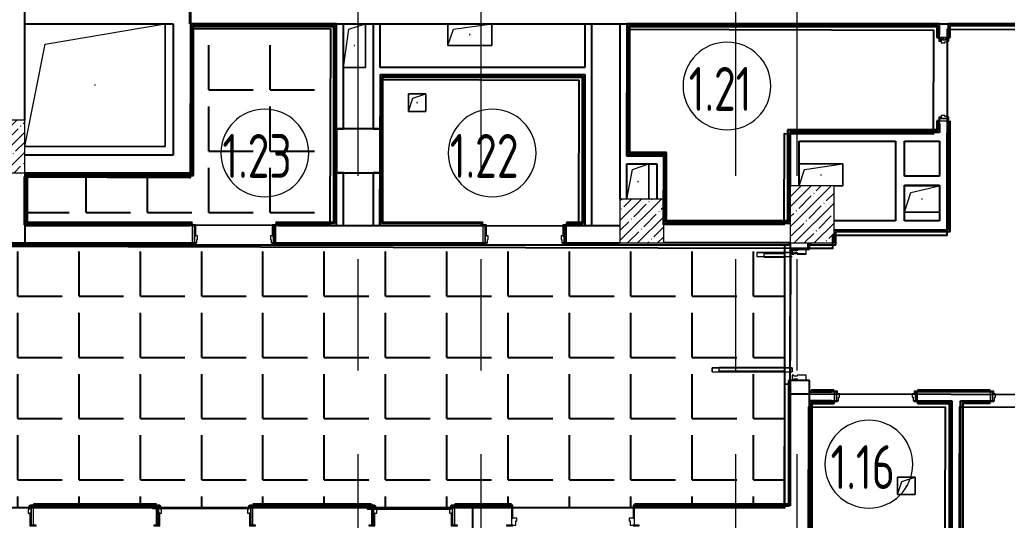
# Model space of a CAD drawing. Header units: millimetres. Extents: x -625 to 415037, y -3642 to 102118.
# Drawn here: x 66768 to 78017, y 7601 to 13309 of the extents above; entities that cross this region are included whole.
import ezdxf

# ---------------------------------------------------------------- set-up
doc = ezdxf.new("R2010")
doc.units = ezdxf.units.MM
doc.linetypes.add('Осевая', pattern=[6350, 1270, -952.5, 3175, -952.5])
doc.layers.add('1) плитка  КР1', color=40, linetype='Continuous')
for name, color, linetype, lineweight in [('A-AREA-IDEN', 7, 'Continuous', 9), ('A-DETL-GENF', 7, 'Continuous', 9), ('A-DOOR-FRAM-2', 7, 'Continuous', 5), ('A-GENM', 7, 'Continuous', 9), ('A-GLAZ-CWMG-1', 7, 'Continuous', 20), ('S-COLS-1', 7, 'Continuous', 5), ('Оси-2', 7, 'Осевая', 9)]:
    doc.layers.add(name, color=color, linetype=linetype, lineweight=lineweight)
doc.layers.add('A-DOOR-FRAM-1', color=7, linetype='Continuous', lineweight=5, true_color=0xc0c0c0)
doc.styles.add('СПДС', font='ГОСТ тип А.ttf', dxfattribs={"width": 0.9})
pattern_1 = [(45, (-296.384, 114.685), (-14.1421, 14.1421), []), (135, (-296.384, 114.685), (-14.1421, -14.1421), [])]
pattern_2 = [(45, (-296.384, 164.685), (-14.1421, 14.1421), []), (135, (-296.384, 164.685), (-14.1421, -14.1421), [])]
pattern_3 = [(45, (-296.384, 174.685), (-14.1421, 14.1421), []), (135, (-296.384, 174.685), (-14.1421, -14.1421), [])]

# ---------------------------------------------------------------- blocks, each defined once
blk = doc.blocks.new('BSC_Колонна _Прямоугольная - 600х600-23205240-Объем проектирования 1 этажа')
at = {"layer": 'S-COLS-1'}
h = blk.add_hatch(dxfattribs=at)
h.set_pattern_fill('FP_20', color=256, style=0, pattern_type=2)
h.set_pattern_definition([(45, (-66460, -12000), (-114.04925, 114.04925), []), (45, (-66345.95, -12000), (-114.04925, 114.04925), [201.613, -40.323, 6.706, -33.617])])
h.paths.add_polyline_path([(300, -300), (300, 300), (-300, 300), (-300, -300), (267, -300)])
for p, q in [((300, 300), (-300, 300)), ((-300, 300), (-300, -300)), ((300, -300), (300, 300)), ((-300, -300), (300, -300))]:
    blk.add_line(p, q, dxfattribs=at)
blk = doc.blocks.new('BSC_Колонна _Прямоугольная - 650х500-23287315-Объем проектирования 1 этажа')
at = {"layer": 'S-COLS-1'}
h = blk.add_hatch(dxfattribs=at)
h.set_pattern_fill('FP_82', color=256, style=0, pattern_type=2)
h.set_pattern_definition([(135, (11225, -75730), (-114.04925, -114.04925), []), (135, (11225, -75615.95), (-114.04925, -114.04925), [201.612, -40.322, 6.706, -33.617])])
h.paths.add_polyline_path([(325, 0), (325, 250), (-325, 250), (-325, -250), (325, -250), (325, -9)])
for p, q in [((325, 250), (-325, 250)), ((-325, 250), (-325, -250)), ((325, -250), (325, 250)), ((-325, -250), (325, -250))]:
    blk.add_line(p, q, dxfattribs=at)
blk = doc.blocks.new('BSC_Колонна _Прямоугольная - 500х500-V56-Объем проектирования 1 этажа')
at = {"layer": 'S-COLS-1'}
h = blk.add_hatch(dxfattribs=at)
h.set_pattern_fill('FP_83', color=256, style=0, pattern_type=2)
h.set_pattern_definition([(45, (-73790, -11150), (-114.04925, 114.04925), []), (45, (-73675.95, -11150), (-114.04925, 114.04925), [201.613, -40.323, 6.706, -33.617])])
h.paths.add_polyline_path([(250, -250), (250, 250), (-250, 250), (-250, -250), (157, -250)])
for p, q in [((250, 250), (-250, 250)), ((-250, 250), (-250, -250)), ((250, -250), (250, 250)), ((-250, -250), (250, -250))]:
    blk.add_line(p, q, dxfattribs=at)
blk = doc.blocks.new('110_Дверь_СКБ_1Ст_Внутренняя1 - Д-7_п__950x2100h_Туалет EW30-32892359-Объем проектирования 1 этажа')
at = {"layer": 'A-DOOR-FRAM-2'}
h = blk.add_hatch(dxfattribs=at)
h.set_pattern_fill('FP_49', color=256, style=0, pattern_type=2)
h.set_pattern_definition(pattern_1)
h.paths.add_polyline_path([(-438, -50), (-438, 50), (-463, 50), (-463, -50), (-457, -50)])
at = {"layer": 'A-DOOR-FRAM-1'}
for p, q in [((-423, 58), (-493, 58)), ((-493, 58), (-493, 50)), ((-493, 50), (-423, 50)), ((-438, 50), (-463, 50)), ((-463, 50), (-463, -50)), ((-413, 50), (-438, 50)), ((-438, 50), (-438, -30)), ((-438, -50), (-438, 50)), ((-423, 50), (-438, 50)), ((-438, 50), (-438, 49)), ((-438, 49), (-423, 49)), ((-423, 50), (-423, 58)), ((-423, 49), (-423, 50)), ((-413, 10), (-413, 50)), ((-403, 10), (-413, 10)), ((-403, -30), (-403, 10)), ((437, 10), (427, 10)), ((427, 10), (427, -30)), ((437, 50), (437, 10)), ((462, 50), (437, 50)), ((517, 58), (447, 58)), ((447, 58), (447, 50)), ((462, 50), (447, 50)), ((447, 50), (447, 49)), ((447, 50), (517, 50)), ((447, 49), (462, 49)), ((462, -30), (462, 50)), ((487, 50), (462, 50)), ((462, 50), (462, -50)), ((462, 49), (462, 50)), ((487, -50), (487, 50)), ((517, 50), (517, 58)), ((-423, -50), (-493, -50)), ((-493, -50), (-493, -58)), ((-493, -58), (-423, -58)), ((-463, -50), (-438, -50)), ((-438, -30), (-403, -30)), ((-423, -30), (-438, -30)), ((-438, -30), (-438, -50)), ((-438, -50), (-423, -50)), ((-423, -50), (-423, -30)), ((-423, -58), (-423, -50)), ((427, -30), (462, -30)), ((462, -30), (447, -30)), ((447, -30), (447, -50)), ((447, -50), (462, -50)), ((517, -50), (447, -50)), ((447, -50), (447, -58)), ((447, -58), (517, -58)), ((462, -50), (462, -30)), ((462, -50), (487, -50)), ((517, -58), (517, -50))]:
    blk.add_line(p, q, dxfattribs=at)
blk = doc.blocks.new('110_Дверь_СКБ_1Ст_Внутренняя1 - Д-7_п__950x2100h_Туалет-V64-Объем проектирования 1 этажа')
at = {"layer": 'A-DOOR-FRAM-2'}
h = blk.add_hatch(dxfattribs=at)
h.set_pattern_fill('FP_49', color=256, style=0, pattern_type=2)
h.set_pattern_definition(pattern_1)
h.paths.add_polyline_path([(-438, 50), (-463, 50), (-463, -50), (-438, -49), (-438, 49)])
at = {"layer": 'A-DOOR-FRAM-1'}
for p, q in [((-423, 58), (-493, 58)), ((-493, 58), (-493, 50)), ((-493, 50), (-423, 50)), ((-438, 50), (-463, 50)), ((-463, 50), (-463, -50)), ((-413, 50), (-438, 50)), ((-438, 50), (-438, -30)), ((-438, -50), (-438, 50)), ((-423, 50), (-438, 50)), ((-438, 50), (-438, 49)), ((-438, 49), (-423, 49)), ((-423, 50), (-423, 58)), ((-423, 49), (-423, 50)), ((-413, 10), (-413, 50)), ((-403, 10), (-413, 10)), ((-403, -30), (-403, 10)), ((437, 10), (427, 10)), ((427, 10), (427, -30)), ((437, 50), (437, 10)), ((462, 50), (437, 50)), ((517, 58), (447, 58)), ((447, 58), (447, 50)), ((462, 50), (447, 50)), ((447, 50), (447, 49)), ((447, 50), (517, 50)), ((447, 49), (462, 49)), ((462, -30), (462, 50)), ((487, 50), (462, 50)), ((462, 50), (462, -50)), ((462, 49), (462, 50)), ((487, -50), (487, 50)), ((517, 50), (517, 58)), ((-423, -50), (-493, -50)), ((-493, -50), (-493, -58)), ((-493, -58), (-423, -58)), ((-463, -50), (-438, -50)), ((-438, -30), (-403, -30)), ((-423, -30), (-438, -30)), ((-438, -30), (-438, -50)), ((-438, -50), (-423, -50)), ((-423, -50), (-423, -30)), ((-423, -58), (-423, -50)), ((427, -30), (462, -30)), ((462, -30), (447, -30)), ((447, -30), (447, -50)), ((447, -50), (462, -50)), ((517, -50), (447, -50)), ((447, -50), (447, -58)), ((447, -58), (517, -58)), ((462, -50), (462, -30)), ((462, -50), (487, -50)), ((517, -58), (517, -50))]:
    blk.add_line(p, q, dxfattribs=at)
blk = doc.blocks.new('110_Дверь_СКБ_1Ст_Внутренняя1 - Д-4 _п_ 1100x2100h_су мгн 2-33304581-Объем проектирования 1 этажа')
at = {"layer": 'A-DOOR-FRAM-2'}
h = blk.add_hatch(dxfattribs=at)
h.set_pattern_fill('FP_45', color=256, style=0, pattern_type=2)
h.set_pattern_definition([(45, (-371.384, 114.685), (-14.1421, 14.1421), []), (135, (-371.384, 114.685), (-14.1421, -14.1421), [])])
h.paths.add_polyline_path([(-513, 50), (-538, 50), (-538, -50), (-513, -50), (-513, -42)])
at = {"layer": 'A-DOOR-FRAM-1'}
for p, q in [((-498, 58), (-568, 58)), ((-568, 58), (-568, 50)), ((-568, 50), (-498, 50)), ((-513, 50), (-538, 50)), ((-538, 50), (-538, -50)), ((-488, 50), (-513, 50)), ((-513, 50), (-513, -30)), ((-513, -50), (-513, 50)), ((-498, 50), (-513, 50)), ((-513, 50), (-513, 49)), ((-513, 49), (-498, 49)), ((-498, 50), (-498, 58)), ((-498, 49), (-498, 50)), ((-488, 10), (-488, 50)), ((-478, 10), (-488, 10)), ((-478, -30), (-478, 10)), ((512, 10), (502, 10)), ((502, 10), (502, -30)), ((512, 50), (512, 10)), ((537, 50), (512, 50)), ((592, 58), (522, 58)), ((522, 58), (522, 50)), ((537, 50), (522, 50)), ((522, 50), (522, 49)), ((522, 50), (592, 50)), ((522, 49), (537, 49)), ((537, -30), (537, 50)), ((562, 50), (537, 50)), ((537, 50), (537, -50)), ((537, 49), (537, 50)), ((562, -50), (562, 50)), ((592, 50), (592, 58)), ((-498, -50), (-568, -50)), ((-568, -50), (-568, -58)), ((-568, -58), (-498, -58)), ((-538, -50), (-513, -50)), ((-513, -30), (-478, -30)), ((-498, -30), (-513, -30)), ((-513, -30), (-513, -50)), ((-513, -50), (-498, -50)), ((-498, -50), (-498, -30)), ((-498, -58), (-498, -50)), ((502, -30), (537, -30)), ((537, -30), (522, -30)), ((522, -30), (522, -50)), ((522, -50), (537, -50)), ((592, -50), (522, -50)), ((522, -50), (522, -58)), ((522, -58), (592, -58)), ((537, -50), (537, -30)), ((537, -50), (562, -50)), ((592, -58), (592, -50))]:
    blk.add_line(p, q, dxfattribs=at)
blk = doc.blocks.new('Прямоугольный импост - Импост структурный с накладкой - 160мм Темный-32274804-Объем проектирования 1 этажа')
at = {"layer": 'A-GLAZ-CWMG-1'}
for p, q in [((-50, 40), (-50, 140)), ((-50, 140), (0, 140)), ((0, 140), (0, 40)), ((-40, 40), (-50, 40)), ((-50, -17), (-50, 0)), ((-50, 0), (-40, 0)), ((-40, 0), (-40, 40)), ((-10, 40), (-10, 0)), ((0, 40), (-10, 40)), ((-10, 0), (0, 0)), ((0, 0), (0, -17)), ((0, -17), (-50, -17))]:
    blk.add_line(p, q, dxfattribs=at)
blk = doc.blocks.new('Дверь_Витражная_остекление_ - ВВ-6 остекление-32274838-Объем проектирования 1 этажа')
at = {"layer": 'A-DETL-GENF'}
for p, q in [((-655, 930), (-610, 930)), ((-655, 930), (-655, 20)), ((-610, 930), (-655, 930)), ((-655, 930), (-655, 20)), ((-610, 930), (-610, 20)), ((-610, 20), (-610, 930)), ((-655, 850), (-610, 850)), ((-645, 850), (-645, 100)), ((-601, 850), (-601, 100)), ((651, 340), (651, 100)), ((705, 420), (660, 420)), ((660, 420), (660, 20)), ((705, 420), (660, 420)), ((660, 420), (660, 20)), ((705, 340), (660, 340)), ((695, 340), (695, 100)), ((705, 420), (705, 20)), ((705, 20), (705, 420)), ((-655, 100), (-610, 100)), ((-610, 20), (-655, 20)), ((-655, 20), (-610, 20)), ((705, 100), (660, 100))]:
    blk.add_line(p, q, dxfattribs=at)
blk = doc.blocks.new('110_Дверь_СКБ_1Ст_Внутренняя1 - Д-17д _Д-9_ 950x2100h_ПУИ_ С_У персонала-24300662-Объем проектирования 1 этажа')
at = {"layer": 'A-DOOR-FRAM-2'}
h = blk.add_hatch(dxfattribs=at)
h.set_pattern_fill('FP_34', color=256, style=0, pattern_type=2)
h.set_pattern_definition(pattern_2)
h.paths.add_polyline_path([(-463, 100), (-463, -100), (-438, -100), (-438, 100), (-449, 100)])
at = {"layer": 'A-DOOR-FRAM-1'}
for p, q in [((-423, 108), (-493, 108)), ((-493, 108), (-493, 100)), ((-493, 100), (-423, 100)), ((-438, 100), (-463, 100)), ((-463, 100), (-463, -100)), ((-413, 100), (-438, 100)), ((-438, 100), (-438, 20)), ((-438, -100), (-438, 100)), ((-423, 100), (-438, 100)), ((-438, 100), (-438, 99)), ((-438, 99), (-423, 99)), ((-438, 20), (-403, 20)), ((-423, 20), (-438, 20)), ((-438, 20), (-438, -100)), ((-423, 100), (-423, 108)), ((-423, 99), (-423, 100)), ((-423, -100), (-423, 20)), ((-413, 60), (-413, 100)), ((-403, 60), (-413, 60)), ((-403, 20), (-403, 60)), ((437, 60), (427, 60)), ((427, 60), (427, 20)), ((427, 20), (462, 20)), ((437, 100), (437, 60)), ((462, 100), (437, 100)), ((517, 108), (447, 108)), ((447, 108), (447, 100)), ((462, 100), (447, 100)), ((447, 100), (447, 99)), ((447, 100), (517, 100)), ((447, 99), (462, 99)), ((462, 20), (447, 20)), ((447, 20), (447, -100)), ((462, 20), (462, 100)), ((487, 100), (462, 100)), ((462, 100), (462, -100)), ((462, 99), (462, 100)), ((462, -100), (462, 20)), ((487, -100), (487, 100)), ((517, 100), (517, 108)), ((-423, -100), (-493, -100)), ((-493, -100), (-493, -108)), ((-493, -108), (-423, -108)), ((-463, -100), (-438, -100)), ((-438, -100), (-423, -100)), ((-423, -108), (-423, -100)), ((447, -100), (462, -100)), ((517, -100), (447, -100)), ((447, -100), (447, -108)), ((447, -108), (517, -108)), ((462, -100), (487, -100)), ((517, -108), (517, -100))]:
    blk.add_line(p, q, dxfattribs=at)
blk = doc.blocks.new('110_Дверь_СКБ_1Ст_Внутренняя1 - Д-17д _Д-9_ 950x2100h_ПУИ_ С_У персонала-V65-Объем проектирования 1 этажа')
at = {"layer": 'A-DOOR-FRAM-2'}
h = blk.add_hatch(dxfattribs=at)
h.set_pattern_fill('FP_34', color=256, style=0, pattern_type=2)
h.set_pattern_definition(pattern_2)
h.paths.add_polyline_path([(-438, 100), (-463, 100), (-463, -100), (-438, -99)])
at = {"layer": 'A-DOOR-FRAM-1'}
for p, q in [((-423, 108), (-493, 108)), ((-493, 108), (-493, 100)), ((-493, 100), (-423, 100)), ((-438, 100), (-463, 100)), ((-463, 100), (-463, -100)), ((-413, 100), (-438, 100)), ((-438, 100), (-438, 20)), ((-438, -100), (-438, 100)), ((-423, 100), (-438, 100)), ((-438, 100), (-438, 99)), ((-438, 99), (-423, 99)), ((-438, 20), (-403, 20)), ((-423, 20), (-438, 20)), ((-438, 20), (-438, -100)), ((-423, 100), (-423, 108)), ((-423, 99), (-423, 100)), ((-423, -100), (-423, 20)), ((-413, 60), (-413, 100)), ((-403, 60), (-413, 60)), ((-403, 20), (-403, 60)), ((437, 60), (427, 60)), ((427, 60), (427, 20)), ((427, 20), (462, 20)), ((437, 100), (437, 60)), ((462, 100), (437, 100)), ((517, 108), (447, 108)), ((447, 108), (447, 100)), ((462, 100), (447, 100)), ((447, 100), (447, 99)), ((447, 100), (517, 100)), ((447, 99), (462, 99)), ((462, 20), (447, 20)), ((447, 20), (447, -100)), ((462, 20), (462, 100)), ((487, 100), (462, 100)), ((462, 100), (462, -100)), ((462, 99), (462, 100)), ((462, -100), (462, 20)), ((487, -100), (487, 100)), ((517, 100), (517, 108)), ((-423, -100), (-493, -100)), ((-493, -100), (-493, -108)), ((-493, -108), (-423, -108)), ((-463, -100), (-438, -100)), ((-438, -100), (-423, -100)), ((-423, -108), (-423, -100)), ((447, -100), (462, -100)), ((517, -100), (447, -100)), ((447, -100), (447, -108)), ((447, -108), (517, -108)), ((462, -100), (487, -100)), ((517, -108), (517, -100))]:
    blk.add_line(p, q, dxfattribs=at)
blk = doc.blocks.new('110_Дверь_СКБ_2Ст - Д-1_л_Лестничная клетка EIS60 2-32142534-Объем проектирования 1 этажа')
at = {"layer": 'A-DOOR-FRAM-1'}
for p, q in [((-672, 118), (-742, 118)), ((-742, 118), (-742, 110)), ((-672, 110), (-672, 118)), ((768, 118), (698, 118)), ((698, 118), (698, 110)), ((768, 110), (768, 118)), ((-742, 110), (-672, 110)), ((-638, 110), (-688, 110)), ((-688, 110), (-688, 30)), ((-688, 30), (-628, 30)), ((-672, 30), (-688, 30)), ((-688, 30), (-688, -110)), ((-672, -110), (-672, 30)), ((-638, 60), (-638, 110)), ((-628, 60), (-638, 60)), ((-628, 30), (-628, 60)), ((662, 60), (652, 60)), ((652, 60), (652, 30)), ((652, 30), (712, 30)), ((662, 110), (662, 60)), ((712, 110), (662, 110)), ((698, 110), (768, 110)), ((712, 30), (698, 30)), ((698, 30), (698, -110)), ((712, 30), (712, 110)), ((712, -110), (712, 30)), ((-672, -110), (-742, -110)), ((-742, -110), (-742, -118)), ((-688, -110), (-672, -110)), ((-672, -118), (-672, -110)), ((698, -110), (712, -110)), ((768, -110), (698, -110)), ((698, -110), (698, -118)), ((768, -118), (768, -110)), ((-742, -118), (-672, -118)), ((698, -118), (768, -118))]:
    blk.add_line(p, q, dxfattribs=at)
blk = doc.blocks.new('110_Дверь_СКБ_1Ст_Внутренняя1 - Д-7_л__950x2100h_Туалет-21784696-Объем проектирования 1 этажа')
at = {"layer": 'A-DOOR-FRAM-2'}
h = blk.add_hatch(dxfattribs=at)
h.set_pattern_fill('FP_89', color=256, style=0, pattern_type=2)
h.set_pattern_definition(pattern_3)
h.paths.add_polyline_path([(-438, -110), (-438, 110), (-463, 108), (-463, -110)])
at = {"layer": 'A-DOOR-FRAM-1'}
for p, q in [((-423, 118), (-493, 118)), ((-493, 118), (-493, 110)), ((-423, 110), (-423, 118)), ((517, 118), (447, 118)), ((447, 118), (447, 110)), ((517, 110), (517, 118)), ((-493, 110), (-423, 110)), ((-438, 110), (-463, 110)), ((-463, 110), (-463, -110)), ((-413, 110), (-438, 110)), ((-438, 110), (-438, 30)), ((-438, -110), (-438, 110)), ((-423, 110), (-438, 110)), ((-438, 110), (-438, 109)), ((-438, 109), (-423, 109)), ((-438, 30), (-403, 30)), ((-423, 30), (-438, 30)), ((-438, 30), (-438, -110)), ((-423, 109), (-423, 110)), ((-423, -110), (-423, 30)), ((-413, 70), (-413, 110)), ((-403, 70), (-413, 70)), ((-403, 30), (-403, 70)), ((437, 70), (427, 70)), ((427, 70), (427, 30)), ((427, 30), (462, 30)), ((437, 110), (437, 70)), ((462, 110), (437, 110)), ((462, 110), (447, 110)), ((447, 110), (447, 109)), ((447, 110), (517, 110)), ((447, 109), (462, 109)), ((462, 30), (447, 30)), ((447, 30), (447, -110)), ((462, 30), (462, 110)), ((487, 110), (462, 110)), ((462, 110), (462, -110)), ((462, 109), (462, 110)), ((462, -110), (462, 30)), ((487, -110), (487, 110)), ((-423, -110), (-493, -110)), ((-493, -110), (-493, -118)), ((-463, -110), (-438, -110)), ((-438, -110), (-423, -110)), ((-423, -118), (-423, -110)), ((447, -110), (462, -110)), ((517, -110), (447, -110)), ((447, -110), (447, -118)), ((462, -110), (487, -110)), ((517, -118), (517, -110)), ((-493, -118), (-423, -118)), ((447, -118), (517, -118))]:
    blk.add_line(p, q, dxfattribs=at)
blk = doc.blocks.new('110_Дверь_СКБ_1Ст_Внутренняя1 - Д-7_л__950x2100h_Туалет-V66-Объем проектирования 1 этажа')
at = {"layer": 'A-DOOR-FRAM-2'}
h = blk.add_hatch(dxfattribs=at)
h.set_pattern_fill('FP_89', color=256, style=0, pattern_type=2)
h.set_pattern_definition(pattern_3)
h.paths.add_polyline_path([(-457, -110), (-438, -110), (-438, 110), (-463, 110), (-463, -110)])
at = {"layer": 'A-DOOR-FRAM-1'}
for p, q in [((-423, 118), (-493, 118)), ((-493, 118), (-493, 110)), ((-423, 110), (-423, 118)), ((517, 118), (447, 118)), ((447, 118), (447, 110)), ((517, 110), (517, 118)), ((-493, 110), (-423, 110)), ((-438, 110), (-463, 110)), ((-463, 110), (-463, -110)), ((-413, 110), (-438, 110)), ((-438, 110), (-438, 30)), ((-438, -110), (-438, 110)), ((-423, 110), (-438, 110)), ((-438, 110), (-438, 109)), ((-438, 109), (-423, 109)), ((-438, 30), (-403, 30)), ((-423, 30), (-438, 30)), ((-438, 30), (-438, -110)), ((-423, 109), (-423, 110)), ((-423, -110), (-423, 30)), ((-413, 70), (-413, 110)), ((-403, 70), (-413, 70)), ((-403, 30), (-403, 70)), ((437, 70), (427, 70)), ((427, 70), (427, 30)), ((427, 30), (462, 30)), ((437, 110), (437, 70)), ((462, 110), (437, 110)), ((462, 110), (447, 110)), ((447, 110), (447, 109)), ((447, 110), (517, 110)), ((447, 109), (462, 109)), ((462, 30), (447, 30)), ((447, 30), (447, -110)), ((462, 30), (462, 110)), ((487, 110), (462, 110)), ((462, 110), (462, -110)), ((462, 109), (462, 110)), ((462, -110), (462, 30)), ((487, -110), (487, 110)), ((-423, -110), (-493, -110)), ((-493, -110), (-493, -118)), ((-463, -110), (-438, -110)), ((-438, -110), (-423, -110)), ((-423, -118), (-423, -110)), ((447, -110), (462, -110)), ((517, -110), (447, -110)), ((447, -110), (447, -118)), ((462, -110), (487, -110)), ((517, -118), (517, -110)), ((-493, -118), (-423, -118)), ((447, -118), (517, -118))]:
    blk.add_line(p, q, dxfattribs=at)
blk = doc.blocks.new('110_Дверь_СКБ_1Ст_Внутренняя1 - Д-4 _л_ 1100x2100h_су мгн-32399982-Объем проектирования 1 этажа')
at = {"layer": 'A-DOOR-FRAM-2'}
h = blk.add_hatch(dxfattribs=at)
h.set_pattern_fill('FP_86', color=256, style=0, pattern_type=2)
h.set_pattern_definition([(45, (-371.384, 174.685), (-14.1421, 14.1421), []), (135, (-371.384, 174.685), (-14.1421, -14.1421), [])])
h.paths.add_polyline_path([(-527, -110), (-513, -110), (-513, 110), (-538, 110), (-538, -110), (-531, -110)])
at = {"layer": 'A-DOOR-FRAM-1'}
for p, q in [((-498, 118), (-568, 118)), ((-568, 118), (-568, 110)), ((-498, 110), (-498, 118)), ((592, 118), (522, 118)), ((522, 118), (522, 110)), ((592, 110), (592, 118)), ((-568, 110), (-498, 110)), ((-513, 110), (-538, 110)), ((-538, 110), (-538, -110)), ((-488, 110), (-513, 110)), ((-513, 110), (-513, 30)), ((-513, -110), (-513, 110)), ((-498, 110), (-513, 110)), ((-513, 110), (-513, 109)), ((-513, 109), (-498, 109)), ((-513, 30), (-478, 30)), ((-498, 30), (-513, 30)), ((-513, 30), (-513, -110)), ((-498, 109), (-498, 110)), ((-498, -110), (-498, 30)), ((-488, 70), (-488, 110)), ((-478, 70), (-488, 70)), ((-478, 30), (-478, 70)), ((512, 70), (502, 70)), ((502, 70), (502, 30)), ((502, 30), (537, 30)), ((512, 110), (512, 70)), ((537, 110), (512, 110)), ((537, 110), (522, 110)), ((522, 110), (522, 109)), ((522, 110), (592, 110)), ((522, 109), (537, 109)), ((537, 30), (522, 30)), ((522, 30), (522, -110)), ((537, 30), (537, 110)), ((562, 110), (537, 110)), ((537, 110), (537, -110)), ((537, 109), (537, 110)), ((537, -110), (537, 30)), ((562, -110), (562, 110)), ((-498, -110), (-568, -110)), ((-568, -110), (-568, -118)), ((-538, -110), (-513, -110)), ((-513, -110), (-498, -110)), ((-498, -118), (-498, -110)), ((522, -110), (537, -110)), ((592, -110), (522, -110)), ((522, -110), (522, -118)), ((537, -110), (562, -110)), ((592, -118), (592, -110)), ((-568, -118), (-498, -118)), ((522, -118), (592, -118))]:
    blk.add_line(p, q, dxfattribs=at)
blk = doc.blocks.new('GM_Отверстие прямоугольное _в плите_ - Отверстие-V116-Объем проектирования 1 этажа')
at = {"layer": 'A-GENM'}
for p, q in [((-100, -100), (-100, 100)), ((-100, 100), (100, 100)), ((100, 100), (-100, 100)), ((-100, 100), (-100, -100)), ((-100, -100), (-50, 50)), ((-50, 50), (100, 100)), ((100, 100), (100, -100)), ((100, -100), (100, 100)), ((100, -100), (-100, -100)), ((-100, -100), (100, -100))]:
    blk.add_line(p, q, dxfattribs=at)
for start, end in [(360, 180), (180, 360)]:
    blk.add_arc((0, 0), 2.5, start, end, dxfattribs=at)
blk = doc.blocks.new('GM_Отверстие прямоугольное _в плите_ - Отверстие-V120-Объем проектирования 1 этажа')
at = {"layer": 'A-GENM'}
for p, q in [((-250, -125), (-250, 125)), ((-250, 125), (-250, -125)), ((-187, 62), (250, 125)), ((250, 125), (250, -125)), ((250, -125), (250, 125)), ((-250, -125), (-187, 62)), ((250, -125), (-250, -125)), ((-250, -125), (250, -125))]:
    blk.add_line(p, q, dxfattribs=at)
for start, end in [(360, 180), (180, 360)]:
    blk.add_arc((0, 0), 2.5, start, end, dxfattribs=at)
blk = doc.blocks.new('GM_Отверстие прямоугольное _в плите_ - Отверстие-23875750-Объем проектирования 1 этажа')
at = {"layer": 'A-GENM'}
for p, q in [((-125, -200), (-63, 137)), ((-63, 137), (125, 200)), ((125, 200), (125, -200)), ((125, -200), (125, 200))]:
    blk.add_line(p, q, dxfattribs=at)
for start, end in [(360, 180), (180, 360)]:
    blk.add_arc((0, 0), 2.5, start, end, dxfattribs=at)
blk = doc.blocks.new('GM_Отверстие прямоугольное _в плите_ - Отверстие-V121-Объем проектирования 1 этажа')
at = {"layer": 'A-GENM'}
for p, q in [((-63, 187), (125, 250)), ((125, 250), (125, -250)), ((125, -250), (125, 250)), ((-125, -250), (-63, 187)), ((125, -250), (-125, -250)), ((-125, -250), (125, -250))]:
    blk.add_line(p, q, dxfattribs=at)
for start, end in [(360, 180), (180, 360)]:
    blk.add_arc((0, 0), 2.5, start, end, dxfattribs=at)
blk = doc.blocks.new('GM_Отверстие прямоугольное _в плите_ - Отверстие-V122-Объем проектирования 1 этажа')
at = {"layer": 'A-GENM'}
for p, q in [((-250, 125), (250, 125)), ((250, 125), (-250, 125)), ((-187, 62), (250, 125)), ((250, 125), (250, -125)), ((250, -125), (250, 125)), ((-250, -125), (-187, 62)), ((250, -125), (150, -125)), ((150, -125), (250, -125))]:
    blk.add_line(p, q, dxfattribs=at)
for start, end in [(360, 180), (180, 360)]:
    blk.add_arc((0, 0), 2.5, start, end, dxfattribs=at)
blk = doc.blocks.new('GM_Отверстие прямоугольное _в плите_ - Отверстие-21957881-Объем проектирования 1 этажа')
at = {"layer": 'A-GENM'}
for p, q in [((-567, 467), (800, 700)), ((800, 700), (800, -700)), ((800, -700), (800, 700)), ((-800, -700), (-567, 467)), ((800, -700), (-800, -700)), ((-800, -700), (800, -700))]:
    blk.add_line(p, q, dxfattribs=at)
for start, end in [(360, 180), (180, 360)]:
    blk.add_arc((0, 0), 2.5, start, end, dxfattribs=at)
blk = doc.blocks.new('GM_Отверстие прямоугольное _в плите_ - Отверстие-21959489-Объем проектирования 1 этажа')
at = {"layer": 'A-GENM'}
for p, q in [((-200, 150), (200, 150)), ((200, 150), (-200, 150)), ((-125, 75), (200, 150)), ((-200, -150), (-125, 75)), ((200, -150), (-200, -150)), ((-200, -150), (200, -150))]:
    blk.add_line(p, q, dxfattribs=at)
for start, end in [(360, 180), (180, 360)]:
    blk.add_arc((0, 0), 2.5, start, end, dxfattribs=at)
blk = doc.blocks.new('Прямоугольный импост - Импост структурный с накладкой - 160мм Темный-32274805-Объем проектирования 1 этажа')
at = {"layer": 'A-GLAZ-CWMG-1'}
for p, q in [((-25, 40), (-25, 140)), ((-25, 140), (25, 140)), ((25, 140), (25, 40)), ((-15, 40), (-25, 40)), ((-25, -17), (-25, 0)), ((-25, 0), (-15, 0)), ((-15, 0), (-15, 40)), ((15, 40), (15, 0)), ((25, 40), (15, 40)), ((15, 0), (25, 0)), ((25, 0), (25, -17)), ((25, -17), (-25, -17))]:
    blk.add_line(p, q, dxfattribs=at)
blk = doc.blocks.new('Прямоугольный импост - Импост структурный с накладкой - 160мм Темный-32274806-Объем проектирования 1 этажа')
at = {"layer": 'A-GLAZ-CWMG-1'}
for p, q in [((0, 140), (-50, 140)), ((-50, 140), (-50, 40)), ((0, 40), (0, 140)), ((-50, 40), (-40, 40)), ((-40, 0), (-50, 0)), ((-50, 0), (-50, -17)), ((-40, 40), (-40, 0)), ((-10, 0), (-10, 40)), ((-10, 40), (0, 40)), ((0, 0), (-10, 0)), ((0, -17), (0, 0)), ((-50, -17), (0, -17))]:
    blk.add_line(p, q, dxfattribs=at)
blk = doc.blocks.new('Марка_Помещения - Номер-25198446-Объем проектирования 1 этажа')
at = {"layer": 'A-AREA-IDEN'}
for start, end in [(360, 180), (180, 360)]:
    blk.add_arc((0, 0), 2.5, start, end, dxfattribs=at)

msp = doc.modelspace()

# ---------------------------------------------------------------- hatches: boundary and pattern name
at = {"layer": '1) плитка  КР1'}
h = msp.add_hatch(dxfattribs=at)
h.set_pattern_fill('ANGLE', color=256, scale=100)
h.set_pattern_definition([(0, (66824.7, 13207.1), (0, 698.5), [508, -190.5]), (90, (66824.7, 13207.1), (-698.5, 4e-14), [508, -190.5])])
h.paths.add_polyline_path([(70311, 13203), (68746, 13207), (68746, 11533), (68709, 11533), (68709, 11507), (66856, 11512), (66856, 10995), (68734, 10995), (68734, 10984), (66845, 10984), (66845, 11512), (66825, 11512), (66825, 10974), (68704, 10969), (68704, 10972), (68774, 10972), (68774, 10969), (69644, 10967), (69644, 10972), (69714, 10972), (69714, 10967), (70306, 10965), (70306, 10984), (69684, 10984), (69684, 10995), (70306, 10995)])
h = msp.add_hatch(dxfattribs=at)
h.set_pattern_fill('ANGLE', color=256, scale=100)
h.set_pattern_definition([(0, (38804.7, 11553.94), (0, 698.5), [508, -190.5]), (90, (38804.7, 11553.94), (-698.5, 4e-14), [508, -190.5])])
h.paths.add_polyline_path([(75478, 7743), (42466, 7743), (42466, 10743), (75478, 10743)])

# ---------------------------------------------------------------- linework, layer by layer
for p, q in [((66825, 12164), (66825, 13464)), ((68705, 13264), (68705, 13464)), ((68715, 13464), (68715, 11564)), ((66825, 13264), (68515, 13264)), ((68515, 13264), (68515, 11764)), ((68705, 13264), (73685, 13264)), ((70375, 13264), (68715, 13264)), ((68735, 13233), (68735, 13244)), ((70355, 13244), (68735, 13244)), ((68735, 13233), (70355, 13233)), ((68735, 13233), (68735, 13233)), ((68735, 13233), (68735, 11544)), ((68746, 11533), (68746, 13244)), ((70344, 13244), (70344, 10984)), ((70355, 10995), (70355, 13244)), ((70375, 10964), (70375, 13264)), ((70455, 12064), (70455, 13264)), ((70795, 13264), (70795, 12064)), ((70875, 12764), (70875, 13264)), ((73205, 13264), (73205, 12764)), ((73285, 10964), (73285, 13264)), ((73605, 13264), (73605, 11264)), ((73685, 13264), (85175, 13264)), ((73685, 13264), (73685, 11764)), ((77245, 13264), (73685, 13264)), ((73705, 11784), (73705, 13244)), ((77225, 13244), (73705, 13244)), ((73716, 13233), (77214, 13233)), ((73716, 11795), (73716, 13233)), ((77214, 13233), (77214, 13105)), ((77225, 13244), (77225, 13105)), ((77245, 13135), (77245, 13264)), ((77345, 13264), (77345, 13135)), ((82622, 13264), (77345, 13264)), ((77365, 13243), (77365, 13244)), ((77366, 13243), (82622, 13243)), ((77366, 13105), (77366, 13243)), ((77214, 13105), (77225, 13105)), ((77225, 13105), (77237, 13105)), ((77353, 13105), (77365, 13105)), ((77365, 13106), (77365, 13105)), ((77365, 13105), (77366, 13105)), ((73205, 12764), (70875, 12764)), ((70875, 12684), (73205, 12684)), ((70875, 12684), (70875, 10964)), ((70895, 12664), (70895, 12664)), ((70895, 12664), (73185, 12664)), ((70895, 12664), (70895, 10995)), ((70895, 12653), (73185, 12653)), ((70906, 10984), (70906, 12664)), ((73174, 12664), (73174, 10984)), ((73185, 10984), (73185, 12664)), ((73205, 12684), (73205, 10964)), ((77225, 12155), (77214, 12155)), ((77214, 12155), (77214, 12055)), ((77237, 12155), (77225, 12155)), ((77225, 12044), (77225, 12155)), ((77366, 12155), (77365, 12155)), ((77366, 10893), (77366, 12155)), ((70375, 11564), (70375, 12064)), ((70375, 12064), (70455, 12064)), ((70455, 12064), (70375, 12064)), ((70375, 12064), (70375, 11564)), ((70795, 12064), (70455, 12064)), ((70795, 12064), (70875, 12064)), ((70875, 12064), (70795, 12064)), ((70875, 11564), (70875, 12064)), ((75514, 12055), (75514, 11015)), ((77214, 12055), (75514, 12055)), ((77225, 12044), (75525, 12044)), ((75525, 12024), (75525, 12044)), ((77245, 12125), (77245, 12024)), ((77345, 10914), (77345, 12125)), ((75525, 12024), (75525, 11004)), ((77245, 12024), (75545, 12024)), ((75545, 12024), (75545, 11414)), ((75645, 11924), (76745, 11924)), ((75645, 11414), (75645, 11924)), ((76745, 11924), (76745, 11014)), ((76845, 11924), (77245, 11924)), ((76845, 11524), (76845, 11924)), ((77245, 11924), (77245, 11524)), ((68515, 11764), (66825, 11764)), ((74105, 11764), (73685, 11764)), ((73705, 11784), (74105, 11784)), ((74136, 11795), (73716, 11795)), ((74105, 11784), (74125, 11784)), ((74105, 11264), (74105, 11764)), ((74125, 11004), (74125, 11784)), ((74136, 11015), (74136, 11795)), ((73685, 11264), (73685, 11664)), ((73685, 11664), (74025, 11664)), ((74025, 11664), (74025, 11264)), ((66825, 11564), (68715, 11564)), ((66825, 11564), (66825, 10764)), ((66845, 11533), (66845, 11544)), ((68715, 11544), (66845, 11544)), ((66845, 11533), (66845, 10984)), ((66856, 11533), (68746, 11533)), ((66856, 10984), (66856, 11533)), ((68735, 11544), (68715, 11544)), ((70455, 11564), (70375, 11564)), ((70375, 11564), (70455, 11564)), ((70455, 10964), (70455, 11564)), ((70455, 11564), (70795, 11564)), ((70795, 11564), (70795, 10964)), ((70875, 11564), (70795, 11564)), ((70795, 11564), (70875, 11564)), ((77245, 11524), (76845, 11524)), ((76845, 11014), (76845, 11424)), ((76845, 11424), (77245, 11424)), ((77245, 11424), (77245, 11014)), ((68704, 10964), (66825, 10964)), ((66825, 10964), (68704, 10964)), ((68734, 10995), (66845, 10995)), ((68734, 10984), (66845, 10984)), ((68734, 10984), (68734, 10995)), ((70355, 10995), (69684, 10995)), ((69684, 10995), (69684, 10984)), ((70355, 10984), (69684, 10984)), ((69714, 10964), (72015, 10964)), ((69714, 10964), (70375, 10964)), ((70355, 10984), (70355, 10995)), ((70355, 10984), (70355, 10984)), ((70895, 10984), (70895, 10995)), ((72045, 10995), (70895, 10995)), ((72045, 10984), (70895, 10984)), ((72045, 10984), (72045, 10995)), ((73185, 10995), (72995, 10995)), ((72995, 10995), (72995, 10984)), ((72995, 10984), (72995, 10972)), ((72995, 10984), (73174, 10984)), ((73025, 10964), (73605, 10964)), ((73174, 10984), (73185, 10984)), ((75545, 10984), (74105, 10984)), ((74125, 11004), (75525, 11004)), ((75514, 11015), (74136, 11015)), ((76745, 11014), (76045, 11014)), ((76045, 10914), (77345, 10914)), ((77245, 11014), (76845, 11014)), ((76065, 10893), (76065, 10894)), ((76066, 10893), (77366, 10893)), ((76066, 10743), (76066, 10893)), ((62004, 10743), (68734, 10743)), ((62225, 10764), (68704, 10764)), ((68734, 10754), (68734, 10756)), ((68734, 10743), (68734, 10744)), ((69684, 10744), (69684, 10743)), ((69684, 10743), (72045, 10743)), ((69714, 10764), (72015, 10764)), ((72045, 10754), (72045, 10756)), ((72045, 10743), (72045, 10744)), ((72995, 10744), (72995, 10743)), ((72995, 10743), (75524, 10743)), ((73025, 10764), (73605, 10764)), ((75545, 10764), (74105, 10764)), ((75524, 10743), (75524, 10744)), ((75525, 10744), (75535, 10744)), ((75535, 10744), (75535, 10764)), ((75545, 10764), (75545, 10694)), ((75545, 10694), (75765, 10694)), ((75745, 10764), (75745, 10694)), ((75765, 10694), (75765, 10764)), ((75775, 10764), (75775, 10744)), ((75775, 10744), (75775, 10743)), ((75775, 10743), (76066, 10743)), ((75525, 9194), (75524, 9194)), ((75524, 9194), (75524, 7784)), ((75765, 9194), (75525, 9194)), ((75545, 9194), (75545, 7764)), ((75765, 7764), (75765, 9194)), ((75765, 9064), (76015, 9064)), ((75775, 9084), (75775, 9064)), ((76045, 9085), (75785, 9085)), ((75785, 9085), (75785, 9084)), ((76045, 9084), (76045, 9085)), ((77823, 9085), (76995, 9085)), ((76995, 9085), (76995, 9084)), ((77793, 9064), (77025, 9064)), ((77823, 9084), (77823, 9085)), ((75765, 8964), (75765, 8964)), ((75765, 8964), (75765, 3924)), ((76015, 8964), (75765, 8964)), ((75796, 8944), (75785, 8944)), ((75785, 8944), (75785, 7505)), ((75785, 8933), (76045, 8933)), ((75796, 7516), (75796, 8944)), ((76045, 8944), (75796, 8944)), ((76045, 8933), (76045, 8944)), ((76995, 8944), (77366, 8944)), ((76995, 8944), (76995, 8933)), ((76995, 8933), (77355, 8933)), ((77025, 8964), (77386, 8964)), ((77355, 8933), (77355, 7516)), ((77366, 8944), (77366, 7505)), ((77386, 8964), (77386, 7485)), ((77486, 8964), (77793, 8964)), ((77486, 6855), (77486, 8964)), ((77506, 8944), (77823, 8944)), ((77506, 8944), (77506, 6835)), ((77514, 8936), (77823, 8936)), ((77514, 6827), (77514, 8936)), ((77823, 8936), (77823, 8944)), ((68325, 7785), (66925, 7785)), ((66925, 7785), (66925, 7784)), ((66925, 7784), (66925, 7772)), ((68295, 7764), (66955, 7764)), ((66955, 7764), (68295, 7764)), ((68325, 7784), (68325, 7785)), ((70775, 7785), (69425, 7785)), ((69425, 7785), (69425, 7784)), ((70745, 7764), (69455, 7764)), ((69455, 7764), (70745, 7764)), ((70775, 7784), (70775, 7785)), ((70775, 7772), (70775, 7784)), ((72370, 7785), (71725, 7785)), ((71725, 7785), (71725, 7784)), ((71725, 7784), (71725, 7772)), ((71725, 7784), (72370, 7784)), ((72315, 7764), (71755, 7764)), ((71755, 7764), (72315, 7764)), ((71925, 7764), (71925, -16)), ((72145, 7785), (72145, 7784)), ((72345, 7772), (72345, 7784)), ((72370, 7784), (72370, 7785)), ((75535, 7785), (73770, 7785)), ((73770, 7785), (73770, 7784)), ((73770, 7784), (75535, 7784)), ((73795, 7784), (73795, 7772)), ((75545, 7764), (73825, 7764)), ((73825, 7764), (75525, 7764)), ((75525, 7784), (75525, 7764)), ((75535, 7784), (75535, 7785))]:
    msp.add_line(p, q)
at = {"flags": 128}
for points in [[(70306, 10965), (70311, 13203), (68713, 13207), (68709, 11507), (66819, 11512), (66818, 10974)], [(73680, 11758), (74100, 11757), (74098, 10977), (75476, 10973), (75478, 12013), (77178, 12009), (77181, 13187), (73683, 13196)], [(82585, 11377), (82589, 13185), (77333, 13197), (77327, 10847), (76027, 10850), (76027, 10700), (75546, 10701), (75546, 10549), (75542, 9042), (75743, 9042), (75743, 9043), (80651, 9031), (80655, 10689), (80355, 10690), (80357, 11382)], [(73136, 10959), (73140, 12617), (70872, 12622), (70868, 10964)], [(78995, 8886), (77471, 8890), (77466, 6780), (75745, 6784), (75739, 3975), (76293, 3973), (76292, 3618), (78982, 3612)], [(77309, 7470), (77312, 8887), (75753, 8891), (75750, 7473)]]:
    msp.add_lwpolyline(points, close=True, dxfattribs=at)
msp.add_lwpolyline([(38780, 7829), (65299, 7767), (65929, 7766), (65929, 7745), (66879, 7743), (66879, 7764), (68279, 7760), (68279, 7739), (69379, 7737), (69379, 7758), (70729, 7754), (70729, 7733), (71679, 7731), (71679, 7752), (72099, 7751), (75478, 7743), (75482, 9152), (75543, 9162), (75546, 10701), (61965, 10733), (61966, 11203), (61408, 11204), (61407, 10734), (51715, 10757)], dxfattribs=at)
at = {"layer": '1) плитка  КР1'}
msp.add_lwpolyline([(75478, 7743), (42466, 7743), (42466, 10743), (75478, 10743)], close=True, dxfattribs=at)
at = {"layer": 'Оси-2'}
for p, q in [((75625, 2958), (75625, 22442)), ((70625, 2958), (70625, 22262)), ((72025, 2958), (72025, 22262)), ((74925, 2958), (74925, 22262))]:
    msp.add_line(p, q, dxfattribs=at)

# ---------------------------------------------------------------- block references
for name, p in [('GM_Отверстие прямоугольное _в плите_ - Отверстие-21957881-Объем проектирования 1 этажа', (67625, 12564)), ('GM_Отверстие прямоугольное _в плите_ - Отверстие-V121-Объем проектирования 1 этажа', (70580, 13014)), ('GM_Отверстие прямоугольное _в плите_ - Отверстие-V120-Объем проектирования 1 этажа', (71895, 13139)), ('GM_Отверстие прямоугольное _в плите_ - Отверстие-V116-Объем проектирования 1 этажа', (71295, 12364)), ('BSC_Колонна _Прямоугольная - 600х600-23205240-Объем проектирования 1 этажа', (66525, 11864)), ('GM_Отверстие прямоугольное _в плите_ - Отверстие-23875750-Объем проектирования 1 этажа', (73810, 11464)), ('GM_Отверстие прямоугольное _в плите_ - Отверстие-V122-Объем проектирования 1 этажа', (75895, 11539)), ('GM_Отверстие прямоугольное _в плите_ - Отверстие-21959489-Объем проектирования 1 этажа', (77045, 11264)), ('BSC_Колонна _Прямоугольная - 500х500-V56-Объем проектирования 1 этажа', (73855, 11014)), ('GM_Отверстие прямоугольное _в плите_ - Отверстие-V116-Объем проектирования 1 этажа', (76866, 7994)), ('110_Дверь_СКБ_1Ст_Внутренняя1 - Д-7_л__950x2100h_Туалет-V66-Объем проектирования 1 этажа', (66437, 7654)), ('110_Дверь_СКБ_1Ст_Внутренняя1 - Д-4 _л_ 1100x2100h_су мгн-32399982-Объем проектирования 1 этажа', (68862, 7654)), ('110_Дверь_СКБ_1Ст_Внутренняя1 - Д-7_л__950x2100h_Туалет-21784696-Объем проектирования 1 этажа', (71237, 7654))]:
    msp.add_blockref(name, p)
for name, p, rotation in [('110_Дверь_СКБ_1Ст_Внутренняя1 - Д-7_п__950x2100h_Туалет EW30-32892359-Объем проектирования 1 этажа', (77295, 12643), 270), ('BSC_Колонна _Прямоугольная - 650х500-23287315-Объем проектирования 1 этажа', (75795, 11089), 270.0000000000007), ('110_Дверь_СКБ_1Ст_Внутренняя1 - Д-17д _Д-9_ 950x2100h_ПУИ_ С_У персонала-V65-Объем проектирования 1 этажа', (69221, 10864), 180), ('110_Дверь_СКБ_1Ст_Внутренняя1 - Д-17д _Д-9_ 950x2100h_ПУИ_ С_У персонала-24300662-Объем проектирования 1 этажа', (72532, 10864), 180), ('Дверь_Витражная_остекление_ - ВВ-6 остекление-32274838-Объем проектирования 1 этажа', (75585, 9949), 89.99999999999959), ('Прямоугольный импост - Импост структурный с накладкой - 160мм Темный-32274806-Объем проектирования 1 этажа', (75585, 9204), 269.9999999999996), ('110_Дверь_СКБ_1Ст_Внутренняя1 - Д-7_п__950x2100h_Туалет-V64-Объем проектирования 1 этажа', (76532, 9014), 180), ('110_Дверь_СКБ_1Ст_Внутренняя1 - Д-4 _п_ 1100x2100h_су мгн 2-33304581-Объем проектирования 1 этажа', (78385, 9014), 180), ('110_Дверь_СКБ_2Ст - Д-1_л_Лестничная клетка EIS60 2-32142534-Объем проектирования 1 этажа', (73082, 7654), 180)]:
    msp.add_blockref(name, p, dxfattribs=dict(rotation=rotation))
at = {"extrusion": (0, 0, -1), "rotation": 90.00000000000041}
for name, p in [('Прямоугольный импост - Импост структурный с накладкой - 160мм Темный-32274805-Объем проектирования 1 этажа', (-75585, 10669)), ('Прямоугольный импост - Импост структурный с накладкой - 160мм Темный-32274804-Объем проектирования 1 этажа', (-75585, 10684))]:
    msp.add_blockref(name, p, dxfattribs=at)
at = {"layer": 'A-AREA-IDEN', "xscale": 199.9999999999999, "yscale": 199.9999999999999, "zscale": 199.9999999999999}
for p in [(74824, 12553), (69560, 11789), (72150, 11789), (76440, 8241)]:
    msp.add_blockref('Марка_Помещения - Номер-25198446-Объем проектирования 1 этажа', p, dxfattribs=at)

# ---------------------------------------------------------------- texts
at = {"layer": 'A-AREA-IDEN', "char_height": 500, "attachment_point": 1, "style": 'СПДС'}
for s, insert, width in [('1.21', (74388, 12770), 1096.71), ('1.23', (69076, 12006), 1212.15), ('1.22', (71667, 12006), 1212.15), ('1.16', (76004, 8458), 1096.71)]:
    msp.add_mtext(s, dxfattribs=dict(at, insert=insert, width=width))

doc.saveas('drawing.dxf')
